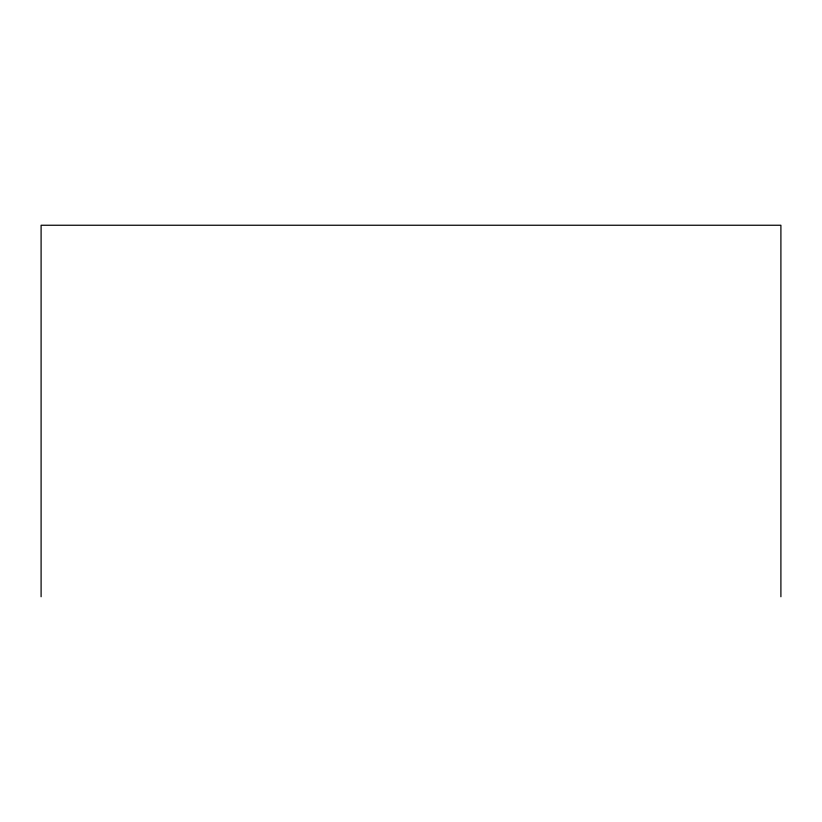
<?xml version="1.0" encoding="UTF-8"?>
<svg xmlns="http://www.w3.org/2000/svg" width="822" height="822" viewBox="0 0 822 822"><rect width="100%" height="100%" fill="white"/><g stroke="black" fill="none" stroke-linecap="round" stroke-linejoin="round"><path stroke-width="1.23" d="M780.9 596.751L780.9 225.249L41.1 225.249L41.1 596.751"/></g></svg>
